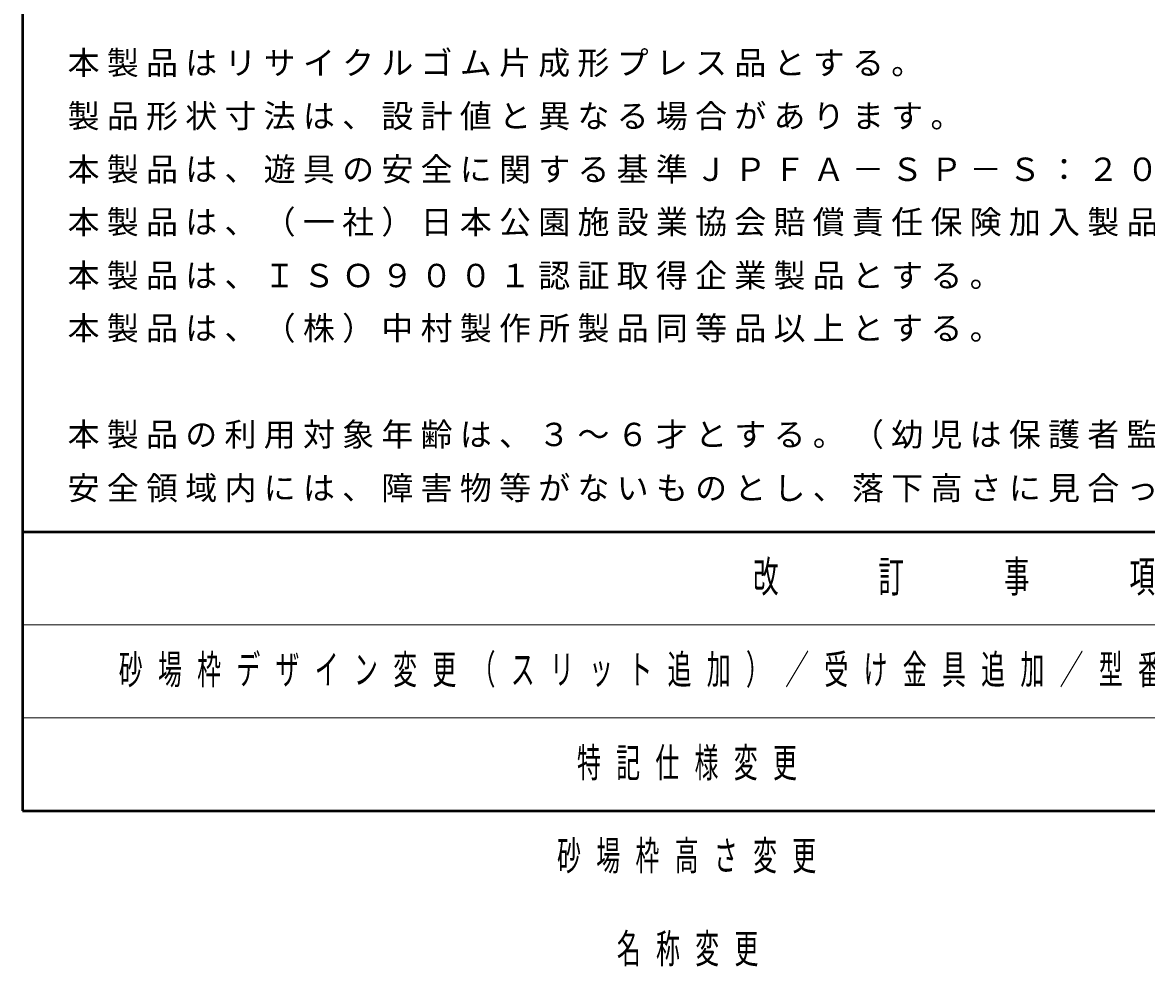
# Model space of a CAD drawing. Units: millimetres on the paper. Extents: x -385 to 0, y -12 to 267.
# Drawn here: x -385 to -300.4, y -11.7 to 59.4 of the extents above; entities that cross this region are included whole.
import ezdxf

# ---------------------------------------------------------------- set-up
doc = ezdxf.new("R2010")
doc.units = ezdxf.units.MM
doc.layers.add('CLASS1', color=7, linetype='Continuous')
doc.layers.add('図面情報', color=7, linetype='Continuous')
doc.layers.add('NAKAMURA図枠', color=7, linetype='Continuous', lineweight=13)
doc.styles.add('ＭＳ ゴシック', font='')
doc.styles.get('ＭＳ ゴシック').set_extended_font_data('MS Gothic')

msp = doc.modelspace()

# ---------------------------------------------------------------- linework, layer by layer
at = {"layer": 'NAKAMURA図枠', "lineweight": 50}
for p, q in [((-385, 267), (-385, 0)), ((-385, 21), (0, 21)), ((-385, 0), (0, 0))]:
    msp.add_line(p, q, dxfattribs=at)
at = {"layer": 'NAKAMURA図枠'}
for p, q in [((-385, 14), (-243.5, 14)), ((-385, 7), (-243.5, 7))]:
    msp.add_line(p, q, dxfattribs=at)

# ---------------------------------------------------------------- texts
at = {"layer": 'CLASS1', "char_height": 1.76, "attachment_point": 7, "style": 'ＭＳ ゴシック'}
for s, insert in [('\\T1.23;本製品はリサイクルゴム片成形プレス品とする。', (-381.599, 55.223)), ('\\T1.23;製品形状寸法は、設計値と異なる場合があります。', (-381.599, 51.223)), ('\\T1.23;本製品は、遊具の安全に関する基準ＪＰＦＡ－ＳＰ－Ｓ：２０２４適合製品とする。', (-381.599, 47.223)), ('\\T1.23;本製品は、（一社）日本公園施設業協会賠償責任保険加入製品とする。', (-381.599, 43.223)), ('\\T1.23;本製品は、ＩＳＯ９００１認証取得企業製品とする。', (-381.599, 39.223)), ('\\T1.23;本製品は、（株）中村製作所製品同等品以上とする。', (-381.599, 35.223)), ('\\T1.23;本製品の利用対象年齢は、３～６才とする。（幼児は保護者監督のもとで遊ばせること）', (-381.599, 27.223)), ('\\T1.23;安全領域内には、障害物等がないものとし、落下高さに見合った衝撃吸収性能を有する素材を敷設する。', (-381.599, 23.223))]:
    msp.add_mtext(s, dxfattribs=dict(at, insert=insert))
at = {"layer": 'NAKAMURA図枠', "color": 4, "insert": (-314.25, 17.5), "char_height": 2.346, "attachment_point": 5, "style": 'ＭＳ ゴシック'}
msp.add_mtext('\\T1.64;\\W0.6;改\u3000\u3000訂\u3000\u3000事\u3000\u3000項', dxfattribs=at)
at = {"layer": '図面情報', "char_height": 2.199, "attachment_point": 4, "style": 'ＭＳ ゴシック'}
for s, insert in [('\\T1.64;\\W0.6;砂場枠デザイン変更（スリット追加）／受け金具追加／型番変更', (-377.75, 10.5)), ('\\T1.64;\\W0.6;特記仕様変更', (-343.25, 3.5)), ('\\T1.64;\\W0.6;砂場枠高さ変更', (-344.75, -3.5)), ('\\T1.64;\\W0.6;名称変更', (-340.25, -10.5))]:
    msp.add_mtext(s, dxfattribs=dict(at, insert=insert))

doc.saveas('drawing.dxf')
